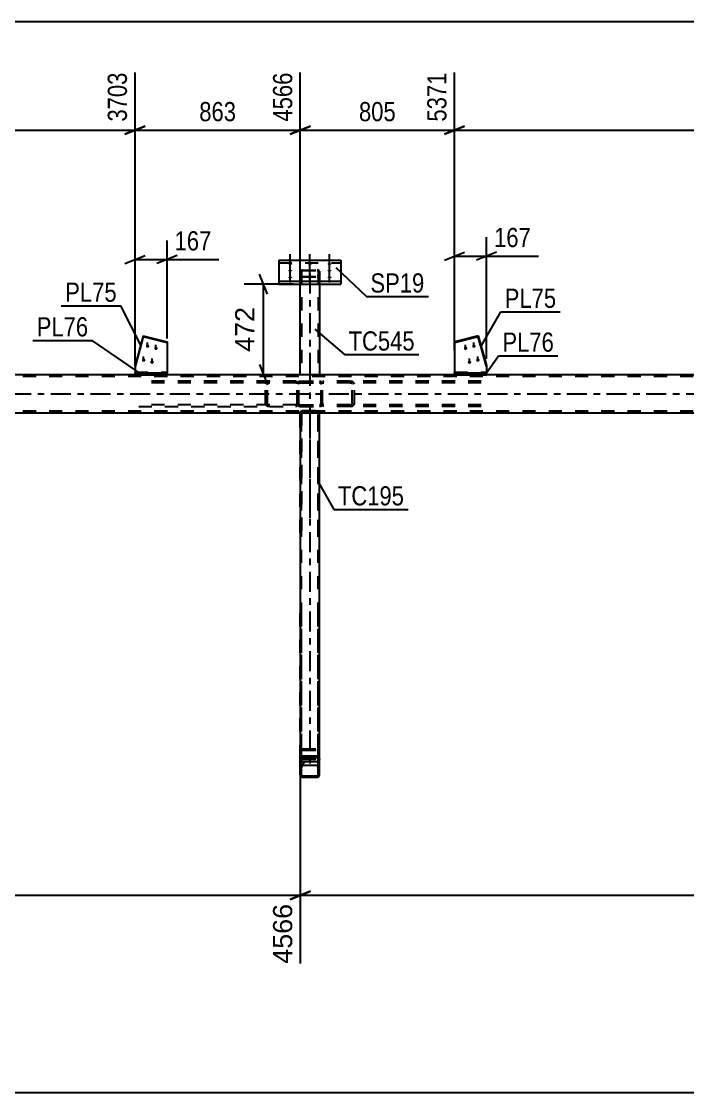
# Model space of a CAD drawing. Header units: millimetres. Extents: x -2250 to 594, y 0 to 1057.
# Drawn here: x -1087.1 to -987.8, y 749 to 908.8 of the extents above; entities that cross this region are included whole.
import ezdxf

# ---------------------------------------------------------------- set-up
doc = ezdxf.new("R2010")
doc.units = ezdxf.units.MM
doc.linetypes.add('DXK_LINE_DOT2', pattern=[3.9198, 1.9599, -1.9599])
doc.linetypes.add('DXK_LINE_DOT3', pattern=[5.9187, 2.979, -0.9799, 0.9799, -0.9799])
doc.styles.add('Arial', font='ARIAL.TTF', dxfattribs={"height": 0.2})
doc.styles.add('Arial Narrow', font='ARIALN.TTF', dxfattribs={"height": 0.2})

# ---------------------------------------------------------------- blocks, each defined once
blk = doc.blocks.new('Part-761553754-4409 - 4377')
at = {"color": 7, "linetype": 'DXK_LINE_DOT2'}
for p, q in [((-1045.57, 798.94), (-1045.57, 820.93)), ((-1045.4, 798.94), (-1045.4, 820.93)), ((-1042.88, 798.94), (-1042.88, 820.93)), ((-1042.71, 798.94), (-1042.71, 820.93)), ((-1045.36, 800.26), (-1045.47, 800.16)), ((-1045.23, 800.3), (-1045.36, 800.26)), ((-1045.23, 800.3), (-1043.06, 800.3)), ((-1042.92, 800.26), (-1043.06, 800.3)), ((-1042.81, 800.16), (-1042.92, 800.26)), ((-1045.54, 800.01), (-1045.57, 799.84)), ((-1042.71, 798.94), (-1045.57, 798.94)), ((-1045.47, 800.16), (-1045.54, 800.01)), ((-1045.4, 799.84), (-1045.39, 799.93)), ((-1045.39, 799.93), (-1045.35, 800)), ((-1045.35, 800), (-1045.29, 800.05)), ((-1045.29, 800.05), (-1045.23, 800.07)), ((-1045.23, 800.07), (-1043.06, 800.07)), ((-1043.06, 800.07), (-1042.99, 800.05)), ((-1042.99, 800.05), (-1042.93, 800)), ((-1042.93, 800), (-1042.9, 799.93)), ((-1042.9, 799.93), (-1042.88, 799.84)), ((-1042.74, 800.01), (-1042.81, 800.16)), ((-1042.71, 799.84), (-1042.74, 800.01))]:
    blk.add_line(p, q, dxfattribs=at)
blk = doc.blocks.new('Part-761553754-4466 - 4377')
at = {"color": 2, "linetype": 'Continuous'}
for p, q in [((-1068.97, 861.86), (-1070.21, 857.45)), ((-1068.97, 861.74), (-1070.21, 857.33)), ((-1068.97, 861.74), (-1068.97, 861.86)), ((-1068.97, 861.86), (-1065.44, 860.97)), ((-1065.44, 860.86), (-1068.97, 861.74)), ((-1065.44, 860.97), (-1065.44, 856.37)), ((-1070.21, 857.45), (-1070.21, 856.37))]:
    blk.add_line(p, q, dxfattribs=at)
at = {"color": 7, "linetype": 'DXK_LINE_DOT2'}
for p, q in [((-1070.21, 856.47), (-1065.44, 856.47)), ((-1070.21, 856.37), (-1070.21, 856.35)), ((-1070.21, 856.35), (-1070.21, 856.37)), ((-1070.21, 856.35), (-1065.44, 856.35)), ((-1065.44, 856.35), (-1065.44, 856.37)), ((-1065.44, 856.37), (-1065.44, 856.35))]:
    blk.add_line(p, q, dxfattribs=at)
blk = doc.blocks.new('Part-761553754-4497 - 4377')
at = {"linetype": 'Continuous'}
h = blk.add_hatch(dxfattribs=at)
h.set_pattern_fill('', scale=0.7, style=0, pattern_type=0)
h.set_pattern_definition([(45, (-1042.924, 796.109), (-1.5715, 1.5715), [])])
h.paths.add_polyline_path([(-1043.06, 796.08), (-1042.92, 796.11), (-1042.81, 796.18), (-1042.74, 796.29), (-1042.71, 796.43), (-1042.71, 796.65), (-1042.88, 796.65), (-1042.88, 796.43), (-1042.9, 796.36), (-1042.93, 796.3), (-1042.99, 796.27), (-1043.06, 796.25), (-1045.23, 796.25), (-1045.29, 796.27), (-1045.35, 796.3), (-1045.39, 796.36), (-1045.4, 796.43), (-1045.4, 796.65), (-1045.57, 796.65), (-1045.57, 796.43), (-1045.54, 796.29), (-1045.47, 796.18), (-1045.36, 796.11), (-1045.23, 796.08)])
at = {"color": 7, "linetype": 'DXK_LINE_DOT2'}
for p, q in [((-1045.54, 798.73), (-1045.57, 798.6)), ((-1045.47, 798.84), (-1045.54, 798.73)), ((-1045.36, 798.91), (-1045.47, 798.84)), ((-1045.4, 798.6), (-1045.39, 798.66)), ((-1045.39, 798.66), (-1045.35, 798.72)), ((-1045.23, 798.94), (-1045.36, 798.91)), ((-1045.35, 798.72), (-1045.29, 798.76)), ((-1045.29, 798.76), (-1045.23, 798.77)), ((-1045.23, 798.94), (-1043.06, 798.94)), ((-1045.23, 798.77), (-1043.06, 798.77)), ((-1042.92, 798.91), (-1043.06, 798.94)), ((-1043.06, 798.77), (-1042.99, 798.76)), ((-1042.99, 798.76), (-1042.93, 798.72)), ((-1042.93, 798.72), (-1042.9, 798.66)), ((-1042.81, 798.84), (-1042.92, 798.91)), ((-1042.9, 798.66), (-1042.88, 798.6)), ((-1042.74, 798.73), (-1042.81, 798.84)), ((-1042.71, 798.6), (-1042.74, 798.73)), ((-1045.57, 796.65), (-1045.57, 798.6)), ((-1045.4, 796.65), (-1045.4, 798.6)), ((-1042.88, 796.65), (-1042.88, 798.6)), ((-1042.71, 796.65), (-1042.71, 798.6))]:
    blk.add_line(p, q, dxfattribs=at)
at = {"color": 2, "linetype": 'Continuous'}
for p, q in [((-1045.57, 796.43), (-1045.57, 796.65)), ((-1045.57, 796.65), (-1045.4, 796.65)), ((-1045.57, 796.43), (-1045.54, 796.29)), ((-1045.4, 796.43), (-1045.4, 796.65)), ((-1045.39, 796.36), (-1045.4, 796.43)), ((-1045.35, 796.3), (-1045.39, 796.36)), ((-1045.36, 796.11), (-1045.23, 796.08)), ((-1045.29, 796.27), (-1045.35, 796.3)), ((-1045.23, 796.25), (-1045.29, 796.27)), ((-1045.23, 796.25), (-1043.06, 796.25)), ((-1045.23, 796.08), (-1043.06, 796.08)), ((-1042.99, 796.27), (-1043.06, 796.25)), ((-1043.06, 796.08), (-1042.92, 796.11)), ((-1042.93, 796.3), (-1042.99, 796.27)), ((-1042.9, 796.36), (-1042.93, 796.3)), ((-1042.88, 796.43), (-1042.9, 796.36)), ((-1042.88, 796.43), (-1042.88, 796.65)), ((-1042.88, 796.65), (-1042.71, 796.65)), ((-1042.74, 796.29), (-1042.71, 796.43)), ((-1042.71, 796.43), (-1042.71, 796.65))]:
    blk.add_line(p, q, dxfattribs=at)
for centre, start, end in [((-1045.23, 796.43), 202.5, 247.5), ((-1043.06, 796.43), 292.5, 337.5)]:
    blk.add_arc(centre, 0.343, start, end, dxfattribs=at)
blk = doc.blocks.new('Bolt-761553754-4518 - 4377')
at = {"linetype": 'Continuous'}
for points in [[(-1047.07, 872.49), (-1047.13, 872.49), (-1047.2, 872.5), (-1047.25, 872.51), (-1047.3, 872.53), (-1047.34, 872.54), (-1047.37, 872.56), (-1047.38, 872.59), (-1047.38, 872.61), (-1047.37, 872.63), (-1047.34, 872.65), (-1047.3, 872.67), (-1047.25, 872.68), (-1047.2, 872.7), (-1047.13, 872.7), (-1047.07, 872.71), (-1047, 872.7), (-1046.94, 872.7), (-1046.88, 872.68), (-1046.84, 872.67), (-1046.8, 872.65), (-1046.77, 872.63), (-1046.76, 872.61), (-1046.76, 872.59), (-1046.77, 872.56), (-1046.8, 872.54), (-1046.84, 872.53), (-1046.88, 872.51), (-1046.94, 872.5), (-1047, 872.49)], [(-1044.14, 872.49), (-1044.21, 872.49), (-1044.27, 872.5), (-1044.33, 872.51), (-1044.37, 872.53), (-1044.41, 872.54), (-1044.44, 872.56), (-1044.45, 872.59), (-1044.45, 872.61), (-1044.44, 872.63), (-1044.41, 872.65), (-1044.37, 872.67), (-1044.33, 872.68), (-1044.27, 872.7), (-1044.21, 872.7), (-1044.14, 872.71), (-1044.08, 872.7), (-1044.01, 872.7), (-1043.96, 872.68), (-1043.91, 872.67), (-1043.87, 872.65), (-1043.84, 872.63), (-1043.83, 872.61), (-1043.83, 872.59), (-1043.84, 872.56), (-1043.87, 872.54), (-1043.91, 872.53), (-1043.96, 872.51), (-1044.01, 872.5), (-1044.08, 872.49)], [(-1041.21, 872.49), (-1041.28, 872.49), (-1041.34, 872.5), (-1041.4, 872.51), (-1041.45, 872.53), (-1041.48, 872.54), (-1041.51, 872.56), (-1041.52, 872.59), (-1041.52, 872.61), (-1041.51, 872.63), (-1041.48, 872.65), (-1041.45, 872.67), (-1041.4, 872.68), (-1041.34, 872.7), (-1041.28, 872.7), (-1041.21, 872.71), (-1041.15, 872.7), (-1041.08, 872.7), (-1041.03, 872.68), (-1040.98, 872.67), (-1040.94, 872.65), (-1040.91, 872.63), (-1040.9, 872.61), (-1040.9, 872.59), (-1040.91, 872.56), (-1040.94, 872.54), (-1040.98, 872.53), (-1041.03, 872.51), (-1041.08, 872.5), (-1041.15, 872.49)], [(-1047.07, 871.49), (-1047.13, 871.49), (-1047.2, 871.5), (-1047.25, 871.51), (-1047.3, 871.52), (-1047.34, 871.54), (-1047.37, 871.56), (-1047.38, 871.59), (-1047.38, 871.61), (-1047.37, 871.63), (-1047.34, 871.65), (-1047.3, 871.67), (-1047.25, 871.68), (-1047.2, 871.69), (-1047.13, 871.7), (-1047.07, 871.7), (-1047, 871.7), (-1046.94, 871.69), (-1046.88, 871.68), (-1046.84, 871.67), (-1046.8, 871.65), (-1046.77, 871.63), (-1046.76, 871.61), (-1046.76, 871.59), (-1046.77, 871.56), (-1046.8, 871.54), (-1046.84, 871.52), (-1046.88, 871.51), (-1046.94, 871.5), (-1047, 871.49)], [(-1047.07, 870.49), (-1047.13, 870.49), (-1047.2, 870.5), (-1047.25, 870.51), (-1047.3, 870.52), (-1047.34, 870.54), (-1047.37, 870.56), (-1047.38, 870.58), (-1047.38, 870.61), (-1047.37, 870.63), (-1047.34, 870.65), (-1047.3, 870.67), (-1047.25, 870.68), (-1047.2, 870.69), (-1047.13, 870.7), (-1047.07, 870.7), (-1047, 870.7), (-1046.94, 870.69), (-1046.88, 870.68), (-1046.84, 870.67), (-1046.8, 870.65), (-1046.77, 870.63), (-1046.76, 870.61), (-1046.76, 870.58), (-1046.77, 870.56), (-1046.8, 870.54), (-1046.84, 870.52), (-1046.88, 870.51), (-1046.94, 870.5), (-1047, 870.49)], [(-1044.14, 870.49), (-1044.21, 870.49), (-1044.27, 870.5), (-1044.33, 870.51), (-1044.37, 870.52), (-1044.41, 870.54), (-1044.44, 870.56), (-1044.45, 870.58), (-1044.45, 870.61), (-1044.44, 870.63), (-1044.41, 870.65), (-1044.37, 870.67), (-1044.33, 870.68), (-1044.27, 870.69), (-1044.21, 870.7), (-1044.14, 870.7), (-1044.08, 870.7), (-1044.01, 870.69), (-1043.96, 870.68), (-1043.91, 870.67), (-1043.87, 870.65), (-1043.84, 870.63), (-1043.83, 870.61), (-1043.83, 870.58), (-1043.84, 870.56), (-1043.87, 870.54), (-1043.91, 870.52), (-1043.96, 870.51), (-1044.01, 870.5), (-1044.08, 870.49)], [(-1041.21, 871.49), (-1041.28, 871.49), (-1041.34, 871.5), (-1041.4, 871.51), (-1041.45, 871.52), (-1041.48, 871.54), (-1041.51, 871.56), (-1041.52, 871.59), (-1041.52, 871.61), (-1041.51, 871.63), (-1041.48, 871.65), (-1041.45, 871.67), (-1041.4, 871.68), (-1041.34, 871.69), (-1041.28, 871.7), (-1041.21, 871.7), (-1041.15, 871.7), (-1041.08, 871.69), (-1041.03, 871.68), (-1040.98, 871.67), (-1040.94, 871.65), (-1040.91, 871.63), (-1040.9, 871.61), (-1040.9, 871.59), (-1040.91, 871.56), (-1040.94, 871.54), (-1040.98, 871.52), (-1041.03, 871.51), (-1041.08, 871.5), (-1041.15, 871.49)], [(-1041.21, 870.49), (-1041.28, 870.49), (-1041.34, 870.5), (-1041.4, 870.51), (-1041.45, 870.52), (-1041.48, 870.54), (-1041.51, 870.56), (-1041.52, 870.58), (-1041.52, 870.61), (-1041.51, 870.63), (-1041.48, 870.65), (-1041.45, 870.67), (-1041.4, 870.68), (-1041.34, 870.69), (-1041.28, 870.7), (-1041.21, 870.7), (-1041.15, 870.7), (-1041.08, 870.69), (-1041.03, 870.68), (-1040.98, 870.67), (-1040.94, 870.65), (-1040.91, 870.63), (-1040.9, 870.61), (-1040.9, 870.58), (-1040.91, 870.56), (-1040.94, 870.54), (-1040.98, 870.52), (-1041.03, 870.51), (-1041.08, 870.5), (-1041.15, 870.49)]]:
    blk.add_hatch(color=1, dxfattribs=at).paths.add_polyline_path(points)
at = {"color": 1, "linetype": 'Continuous'}
for p, q in [((-1047.07, 871.82), (-1047.07, 874.05)), ((-1044.14, 871.82), (-1044.14, 874.05)), ((-1041.21, 871.82), (-1041.21, 874.05)), ((-1047.07, 870.82), (-1047.07, 873.05)), ((-1041.21, 870.82), (-1041.21, 873.05)), ((-1047.07, 869.82), (-1047.07, 872.04)), ((-1044.14, 869.82), (-1044.14, 872.04)), ((-1041.21, 869.82), (-1041.21, 872.04))]:
    blk.add_line(p, q, dxfattribs=at)
blk = doc.blocks.new('Bolt-761553754-4519 - 4377')
at = {"linetype": 'Continuous'}
for points in [[(-1068.33, 860.57), (-1068.28, 860.57), (-1068.22, 860.55), (-1068.18, 860.53), (-1068.14, 860.49), (-1068.11, 860.45), (-1068.08, 860.41), (-1068.07, 860.36), (-1068.07, 860.31), (-1068.08, 860.26), (-1068.11, 860.21), (-1068.14, 860.17), (-1068.18, 860.14), (-1068.22, 860.11), (-1068.28, 860.09), (-1068.33, 860.09), (-1068.38, 860.09), (-1068.43, 860.11), (-1068.48, 860.14), (-1068.52, 860.17), (-1068.55, 860.21), (-1068.57, 860.26), (-1068.58, 860.31), (-1068.58, 860.36), (-1068.57, 860.41), (-1068.55, 860.45), (-1068.52, 860.49), (-1068.48, 860.53), (-1068.43, 860.55), (-1068.38, 860.57)], [(-1067.09, 860.26), (-1067.03, 860.26), (-1066.98, 860.24), (-1066.94, 860.22), (-1066.9, 860.18), (-1066.86, 860.14), (-1066.84, 860.1), (-1066.83, 860.05), (-1066.83, 860), (-1066.84, 859.95), (-1066.86, 859.9), (-1066.9, 859.86), (-1066.94, 859.83), (-1066.98, 859.8), (-1067.03, 859.78), (-1067.09, 859.78), (-1067.14, 859.78), (-1067.19, 859.8), (-1067.24, 859.83), (-1067.28, 859.86), (-1067.31, 859.9), (-1067.33, 859.95), (-1067.34, 860), (-1067.34, 860.05), (-1067.33, 860.1), (-1067.31, 860.14), (-1067.28, 860.18), (-1067.24, 860.22), (-1067.19, 860.24), (-1067.14, 860.26)], [(-1068.92, 858.5), (-1068.86, 858.49), (-1068.81, 858.48), (-1068.77, 858.45), (-1068.73, 858.42), (-1068.69, 858.38), (-1068.67, 858.33), (-1068.66, 858.28), (-1068.66, 858.23), (-1068.67, 858.18), (-1068.69, 858.13), (-1068.73, 858.09), (-1068.77, 858.06), (-1068.81, 858.03), (-1068.86, 858.02), (-1068.92, 858.01), (-1068.97, 858.02), (-1069.02, 858.03), (-1069.07, 858.06), (-1069.11, 858.09), (-1069.14, 858.13), (-1069.16, 858.18), (-1069.17, 858.23), (-1069.17, 858.28), (-1069.16, 858.33), (-1069.14, 858.38), (-1069.11, 858.42), (-1069.07, 858.45), (-1069.02, 858.48), (-1068.97, 858.49)], [(-1067.67, 858.19), (-1067.62, 858.18), (-1067.57, 858.17), (-1067.52, 858.14), (-1067.48, 858.11), (-1067.45, 858.07), (-1067.43, 858.02), (-1067.42, 857.97), (-1067.42, 857.92), (-1067.43, 857.87), (-1067.45, 857.82), (-1067.48, 857.78), (-1067.52, 857.75), (-1067.57, 857.72), (-1067.62, 857.71), (-1067.67, 857.7), (-1067.73, 857.71), (-1067.78, 857.72), (-1067.83, 857.75), (-1067.86, 857.78), (-1067.9, 857.82), (-1067.92, 857.87), (-1067.93, 857.92), (-1067.93, 857.97), (-1067.92, 858.02), (-1067.9, 858.07), (-1067.86, 858.11), (-1067.83, 858.14), (-1067.78, 858.17), (-1067.73, 858.18)]]:
    blk.add_hatch(color=1, dxfattribs=at).paths.add_polyline_path(points)
at = {"color": 1, "linetype": 'Continuous'}
for p, q in [((-1068.33, 860.14), (-1068.33, 860.87)), ((-1067.09, 859.83), (-1067.09, 860.56)), ((-1068.92, 858.06), (-1068.92, 858.79)), ((-1067.67, 857.75), (-1067.67, 858.48))]:
    blk.add_line(p, q, dxfattribs=at)
blk = doc.blocks.new('Bolt-761553754-4523 - 4377')
at = {"linetype": 'Continuous'}
for points in [[(-1020.93, 860.26), (-1020.87, 860.26), (-1020.82, 860.24), (-1020.78, 860.22), (-1020.74, 860.18), (-1020.71, 860.14), (-1020.68, 860.1), (-1020.67, 860.05), (-1020.67, 860), (-1020.68, 859.95), (-1020.71, 859.9), (-1020.74, 859.86), (-1020.78, 859.83), (-1020.82, 859.8), (-1020.87, 859.78), (-1020.93, 859.78), (-1020.98, 859.78), (-1021.03, 859.8), (-1021.08, 859.83), (-1021.12, 859.86), (-1021.15, 859.9), (-1021.17, 859.95), (-1021.18, 860), (-1021.18, 860.05), (-1021.17, 860.1), (-1021.15, 860.14), (-1021.12, 860.18), (-1021.08, 860.22), (-1021.03, 860.24), (-1020.98, 860.26)], [(-1019.69, 860.57), (-1019.63, 860.57), (-1019.58, 860.55), (-1019.53, 860.53), (-1019.49, 860.49), (-1019.46, 860.45), (-1019.44, 860.41), (-1019.43, 860.36), (-1019.43, 860.31), (-1019.44, 860.26), (-1019.46, 860.21), (-1019.49, 860.17), (-1019.53, 860.14), (-1019.58, 860.11), (-1019.63, 860.1), (-1019.69, 860.09), (-1019.74, 860.1), (-1019.79, 860.11), (-1019.84, 860.14), (-1019.88, 860.17), (-1019.91, 860.21), (-1019.93, 860.26), (-1019.94, 860.31), (-1019.94, 860.36), (-1019.93, 860.41), (-1019.91, 860.45), (-1019.88, 860.49), (-1019.84, 860.53), (-1019.79, 860.55), (-1019.74, 860.57)], [(-1020.34, 858.19), (-1020.29, 858.18), (-1020.24, 858.17), (-1020.19, 858.14), (-1020.15, 858.11), (-1020.12, 858.07), (-1020.1, 858.02), (-1020.08, 857.97), (-1020.08, 857.92), (-1020.1, 857.87), (-1020.12, 857.82), (-1020.15, 857.78), (-1020.19, 857.75), (-1020.24, 857.72), (-1020.29, 857.71), (-1020.34, 857.7), (-1020.39, 857.71), (-1020.45, 857.72), (-1020.49, 857.75), (-1020.53, 857.78), (-1020.56, 857.82), (-1020.59, 857.87), (-1020.6, 857.92), (-1020.6, 857.97), (-1020.59, 858.02), (-1020.56, 858.07), (-1020.53, 858.11), (-1020.49, 858.14), (-1020.45, 858.17), (-1020.39, 858.18)], [(-1019.1, 858.5), (-1019.04, 858.49), (-1018.99, 858.48), (-1018.95, 858.45), (-1018.91, 858.42), (-1018.88, 858.38), (-1018.85, 858.33), (-1018.84, 858.28), (-1018.84, 858.23), (-1018.85, 858.18), (-1018.88, 858.14), (-1018.91, 858.09), (-1018.95, 858.06), (-1018.99, 858.04), (-1019.04, 858.02), (-1019.1, 858.01), (-1019.15, 858.02), (-1019.2, 858.04), (-1019.25, 858.06), (-1019.29, 858.09), (-1019.32, 858.14), (-1019.34, 858.18), (-1019.35, 858.23), (-1019.35, 858.28), (-1019.34, 858.33), (-1019.32, 858.38), (-1019.29, 858.42), (-1019.25, 858.45), (-1019.2, 858.48), (-1019.15, 858.49)]]:
    blk.add_hatch(color=1, dxfattribs=at).paths.add_polyline_path(points)
at = {"color": 1, "linetype": 'Continuous'}
for p, q in [((-1020.93, 859.83), (-1020.93, 860.56)), ((-1019.69, 860.14), (-1019.69, 860.87)), ((-1020.34, 857.75), (-1020.34, 858.48)), ((-1019.1, 858.06), (-1019.1, 858.79))]:
    blk.add_line(p, q, dxfattribs=at)
blk = doc.blocks.new('Part-761553754-4556 - 4377')
at = {"color": 2, "linetype": 'Continuous'}
for p, q in [((-1048.78, 873.18), (-1039.5, 873.18)), ((-1048.78, 873.18), (-1048.78, 869.58)), ((-1039.5, 873.18), (-1039.5, 869.58)), ((-1048.78, 870.01), (-1039.5, 870.01)), ((-1048.78, 869.58), (-1039.5, 869.58))]:
    blk.add_line(p, q, dxfattribs=at)
at = {"color": 7, "linetype": 'DXK_LINE_DOT2'}
blk.add_line((-1048.78, 872.75), (-1039.5, 872.75), dxfattribs=at)
blk = doc.blocks.new('Part-761553754-4561 - 4377')
at = {"color": 7, "linetype": 'DXK_LINE_DOT2'}
for p, q in [((-1045.54, 871.58), (-1045.57, 871.54)), ((-1045.57, 871.54), (-1045.57, 869.58)), ((-1045.57, 870.8), (-1045.54, 870.75)), ((-1045.47, 871.62), (-1045.54, 871.58)), ((-1045.54, 870.75), (-1045.47, 870.71)), ((-1045.36, 871.65), (-1045.47, 871.62)), ((-1045.47, 870.71), (-1045.36, 870.69)), ((-1045.4, 871.54), (-1045.39, 871.56)), ((-1045.4, 871.54), (-1045.4, 856.08)), ((-1045.39, 870.77), (-1045.4, 870.8)), ((-1045.39, 871.56), (-1045.35, 871.58)), ((-1045.35, 870.75), (-1045.39, 870.77)), ((-1045.23, 871.66), (-1045.36, 871.65)), ((-1045.36, 870.69), (-1045.23, 870.68)), ((-1045.35, 871.58), (-1045.29, 871.59)), ((-1045.29, 870.74), (-1045.35, 870.75)), ((-1045.29, 871.59), (-1045.23, 871.6)), ((-1045.23, 870.74), (-1045.29, 870.74)), ((-1045.23, 871.66), (-1043.06, 871.66)), ((-1045.23, 871.6), (-1043.06, 871.6)), ((-1045.23, 870.74), (-1043.06, 870.74)), ((-1045.23, 870.68), (-1043.06, 870.68)), ((-1042.92, 871.65), (-1043.06, 871.66)), ((-1043.06, 871.6), (-1042.99, 871.59)), ((-1042.99, 870.74), (-1043.06, 870.74)), ((-1043.06, 870.68), (-1042.92, 870.69)), ((-1042.99, 871.59), (-1042.93, 871.58)), ((-1042.93, 870.75), (-1042.99, 870.74)), ((-1042.93, 871.58), (-1042.9, 871.56)), ((-1042.9, 870.77), (-1042.93, 870.75)), ((-1042.81, 871.62), (-1042.92, 871.65)), ((-1042.92, 870.69), (-1042.81, 870.71)), ((-1042.9, 871.56), (-1042.88, 871.54)), ((-1042.88, 870.8), (-1042.9, 870.77)), ((-1042.88, 871.54), (-1042.88, 856.08)), ((-1042.74, 871.58), (-1042.81, 871.62)), ((-1042.81, 870.71), (-1042.74, 870.75)), ((-1042.71, 871.54), (-1042.74, 871.58)), ((-1042.74, 870.75), (-1042.71, 870.8)), ((-1042.71, 871.54), (-1042.71, 869.58)), ((-1042.9, 856.08), (-1042.88, 856.08))]:
    blk.add_line(p, q, dxfattribs=at)
at = {"color": 7, "linetype": 'DXK_LINE_DOT3'}
blk.add_line((-1044.14, 871.17), (-1044.14, 856.08), dxfattribs=at)
at = {"color": 2, "linetype": 'Continuous'}
for p, q in [((-1045.57, 856.08), (-1045.57, 869.58)), ((-1042.71, 869.58), (-1042.71, 856.08)), ((-1042.74, 856.08), (-1045.57, 856.08)), ((-1042.71, 856.08), (-1042.74, 856.08))]:
    blk.add_line(p, q, dxfattribs=at)
blk = doc.blocks.new('Part-761553754-4577 - 4377')
at = {"color": 2, "linetype": 'Continuous'}
for p, q in [((-1022.58, 856.08), (-1022.58, 856.37)), ((-1022.58, 856.37), (-1017.8, 856.37)), ((-1017.8, 856.08), (-1017.8, 856.37)), ((-1022.58, 856.08), (-1017.8, 856.08))]:
    blk.add_line(p, q, dxfattribs=at)
blk = doc.blocks.new('Part-761553754-4585 - 4377')
at = {"color": 2, "linetype": 'Continuous'}
for p, q in [((-1019.05, 861.86), (-1022.58, 860.97)), ((-1019.05, 861.74), (-1022.58, 860.86)), ((-1022.58, 860.97), (-1022.58, 856.37)), ((-1019.05, 861.74), (-1019.05, 861.86)), ((-1019.05, 861.86), (-1017.8, 857.45)), ((-1017.8, 857.33), (-1019.05, 861.74)), ((-1017.8, 857.45), (-1017.8, 856.37))]:
    blk.add_line(p, q, dxfattribs=at)
at = {"color": 7, "linetype": 'DXK_LINE_DOT2'}
for p, q in [((-1022.58, 856.47), (-1017.8, 856.47)), ((-1022.58, 856.37), (-1022.58, 856.35)), ((-1022.58, 856.35), (-1022.58, 856.37)), ((-1022.58, 856.35), (-1017.8, 856.35)), ((-1017.8, 856.35), (-1017.8, 856.37)), ((-1017.8, 856.37), (-1017.8, 856.35))]:
    blk.add_line(p, q, dxfattribs=at)
blk = doc.blocks.new('Part-761553754-4589 - 4377')
at = {"color": 7, "linetype": 'DXK_LINE_DOT3'}
blk.add_line((-1044.14, 857.41), (-1044.14, 833.83), dxfattribs=at)
at = {"color": 7, "linetype": 'DXK_LINE_DOT2'}
for p, q in [((-1045.57, 850.47), (-1045.55, 850.54)), ((-1045.57, 832.49), (-1045.57, 850.47)), ((-1042.71, 850.37), (-1045.57, 850.37)), ((-1045.55, 850.54), (-1045.54, 850.55)), ((-1045.54, 850.55), (-1045.47, 850.64)), ((-1045.47, 850.64), (-1045.36, 850.7)), ((-1045.39, 850.51), (-1045.4, 850.47)), ((-1045.4, 850.47), (-1045.4, 832.49)), ((-1045.35, 850.54), (-1045.39, 850.51)), ((-1045.36, 850.7), (-1045.23, 850.72)), ((-1045.29, 850.57), (-1045.35, 850.54)), ((-1045.23, 850.58), (-1045.29, 850.57)), ((-1045.23, 850.72), (-1043.06, 850.72)), ((-1043.06, 850.58), (-1045.23, 850.58)), ((-1043.06, 850.72), (-1042.92, 850.7)), ((-1042.99, 850.57), (-1043.06, 850.58)), ((-1042.93, 850.54), (-1042.99, 850.57)), ((-1042.9, 850.51), (-1042.93, 850.54)), ((-1042.81, 850.64), (-1042.92, 850.7)), ((-1042.88, 850.47), (-1042.9, 850.51)), ((-1042.88, 832.49), (-1042.88, 850.47)), ((-1042.74, 850.55), (-1042.81, 850.64)), ((-1042.74, 850.55), (-1042.74, 850.54)), ((-1042.74, 850.54), (-1042.71, 850.47)), ((-1042.71, 832.49), (-1042.71, 850.47))]:
    blk.add_line(p, q, dxfattribs=at)
blk = doc.blocks.new('Part-761553754-4590 - 4377')
at = {"linetype": 'Continuous'}
h = blk.add_hatch(dxfattribs=at)
h.set_pattern_fill('', scale=0.7, style=0, pattern_type=0)
h.set_pattern_definition([(45, (-1042.7123, 798.8935), (-1.5715, 1.5715), [])])
h.paths.add_polyline_path([(-1042.71, 798.41), (-1042.71, 798.89), (-1042.74, 799.03), (-1042.81, 799.15), (-1042.92, 799.23), (-1043.06, 799.26), (-1045.23, 799.26), (-1045.36, 799.23), (-1045.47, 799.15), (-1045.54, 799.03), (-1045.57, 798.89), (-1045.57, 798.41), (-1045.4, 798.41), (-1045.4, 798.89), (-1045.38, 798.96), (-1045.35, 799.02), (-1045.29, 799.06), (-1045.23, 799.07), (-1043.06, 799.07), (-1042.99, 799.06), (-1042.93, 799.02), (-1042.9, 798.96), (-1042.88, 798.89), (-1042.88, 798.41)])
at = {"color": 2, "linetype": 'Continuous'}
for p, q in [((-1045.54, 799.03), (-1045.57, 798.89)), ((-1045.57, 798.89), (-1045.57, 798.41)), ((-1045.4, 798.89), (-1045.38, 798.96)), ((-1045.38, 798.9), (-1045.4, 798.84)), ((-1045.4, 798.41), (-1045.4, 798.89)), ((-1045.38, 798.96), (-1045.35, 799.02)), ((-1045.35, 798.96), (-1045.38, 798.9)), ((-1045.23, 799.26), (-1045.36, 799.23)), ((-1045.35, 799.02), (-1045.29, 799.06)), ((-1045.29, 798.99), (-1045.35, 798.96)), ((-1045.29, 799.06), (-1045.23, 799.07)), ((-1045.23, 799), (-1045.29, 798.99)), ((-1045.23, 799.26), (-1043.06, 799.26)), ((-1045.23, 799.07), (-1043.06, 799.07)), ((-1045.23, 799), (-1043.06, 799)), ((-1042.92, 799.23), (-1043.06, 799.26)), ((-1043.06, 799.07), (-1042.99, 799.06)), ((-1042.99, 798.99), (-1043.06, 799)), ((-1042.99, 799.06), (-1042.93, 799.02)), ((-1042.93, 798.96), (-1042.99, 798.99)), ((-1042.93, 799.02), (-1042.9, 798.96)), ((-1042.9, 798.9), (-1042.93, 798.96)), ((-1042.9, 798.96), (-1042.88, 798.89)), ((-1042.88, 798.84), (-1042.9, 798.9)), ((-1042.88, 798.41), (-1042.88, 798.89)), ((-1042.71, 798.89), (-1042.74, 799.03)), ((-1042.71, 798.41), (-1042.71, 798.89)), ((-1045.57, 798.41), (-1045.4, 798.41)), ((-1042.88, 798.41), (-1042.71, 798.41))]:
    blk.add_line(p, q, dxfattribs=at)
at = {"color": 7, "linetype": 'DXK_LINE_DOT2'}
for p, q in [((-1045.57, 798.84), (-1045.54, 798.97)), ((-1045.57, 798.41), (-1045.57, 798.89)), ((-1045.54, 798.97), (-1045.47, 799.07)), ((-1045.47, 799.07), (-1045.36, 799.14)), ((-1045.4, 798.41), (-1045.4, 798.89)), ((-1045.36, 799.14), (-1045.23, 799.17)), ((-1045.23, 799.17), (-1043.06, 799.17)), ((-1043.06, 799.17), (-1042.92, 799.14)), ((-1042.92, 799.14), (-1042.81, 799.07)), ((-1042.88, 798.41), (-1042.88, 798.89)), ((-1042.81, 799.07), (-1042.74, 798.97)), ((-1042.74, 798.97), (-1042.71, 798.84)), ((-1042.71, 798.41), (-1042.71, 798.89))]:
    blk.add_line(p, q, dxfattribs=at)
at = {"color": 2, "linetype": 'Continuous'}
for centre, start, end in [((-1045.21, 798.91), 114.1333, 159.07), ((-1043.07, 798.91), 20.93, 65.8667)]:
    blk.add_arc(centre, 0.353, start, end, dxfattribs=at)
blk = doc.blocks.new('Part-761553754-4608 - 4377')
at = {"color": 2, "linetype": 'Continuous'}
for p, q in [((-1070.21, 856.08), (-1136.03, 856.08)), ((-1045.57, 856.08), (-1065.44, 856.08)), ((-1022.58, 856.08), (-1042.71, 856.08)), ((-898.77, 856.08), (-1017.8, 856.08)), ((-1045.57, 850.37), (-1136.03, 850.37)), ((-874.14, 850.37), (-1042.71, 850.37))]:
    blk.add_line(p, q, dxfattribs=at)
at = {"color": 7, "linetype": 'DXK_LINE_DOT2'}
for p, q in [((-477.4, 855.8), (-1136.03, 855.8)), ((-1065.44, 856.08), (-1070.21, 856.08)), ((-1042.71, 856.08), (-1045.57, 856.08)), ((-1017.8, 856.08), (-1022.58, 856.08)), ((-477.4, 850.65), (-1136.03, 850.65)), ((-1042.71, 850.37), (-1045.57, 850.37))]:
    blk.add_line(p, q, dxfattribs=at)
at = {"color": 7, "linetype": 'DXK_LINE_DOT3'}
blk.add_line((-1136.03, 853.23), (-477.4, 853.23), dxfattribs=at)
blk = doc.blocks.new('Part-761553754-4614 - 4377')
at = {"linetype": 'Continuous'}
h = blk.add_hatch(dxfattribs=at)
h.set_pattern_fill('', scale=0.7, style=0, pattern_type=0)
h.set_pattern_definition([(45, (-1042.7124, 797.353), (-1.5715, 1.5715), [])])
h.paths.add_polyline_path([(-1042.71, 796.65), (-1042.71, 797.35), (-1042.74, 797.76), (-1042.81, 798.1), (-1042.92, 798.33), (-1043.06, 798.41), (-1045.23, 798.41), (-1045.36, 798.33), (-1045.47, 798.1), (-1045.54, 797.76), (-1045.57, 797.35), (-1045.57, 796.65), (-1045.4, 796.65), (-1045.4, 797.35), (-1045.39, 797.55), (-1045.35, 797.73), (-1045.29, 797.84), (-1045.23, 797.88), (-1043.06, 797.88), (-1042.99, 797.84), (-1042.93, 797.73), (-1042.9, 797.55), (-1042.88, 797.35), (-1042.88, 796.65)])
at = {"color": 2, "linetype": 'Continuous'}
for p, q in [((-1043.06, 850.37), (-1045.57, 850.37)), ((-1045.57, 850.37), (-1045.57, 798.89)), ((-1042.71, 850.37), (-1043.06, 850.37)), ((-1042.71, 798.89), (-1042.71, 850.37)), ((-1045.57, 797.35), (-1045.57, 798.41)), ((-1045.54, 797.76), (-1045.57, 797.35)), ((-1045.57, 796.65), (-1045.57, 797.35)), ((-1045.4, 797.35), (-1045.39, 797.55)), ((-1045.4, 796.65), (-1045.4, 797.35)), ((-1045.23, 798.41), (-1045.36, 798.33)), ((-1045.29, 797.84), (-1045.23, 797.88)), ((-1045.23, 798.41), (-1043.06, 798.41)), ((-1045.23, 797.88), (-1043.06, 797.88)), ((-1042.92, 798.33), (-1043.06, 798.41)), ((-1043.06, 797.88), (-1042.99, 797.84)), ((-1042.9, 797.55), (-1042.88, 797.35)), ((-1042.88, 796.65), (-1042.88, 797.35)), ((-1042.71, 797.35), (-1042.74, 797.76)), ((-1042.71, 797.35), (-1042.71, 798.41)), ((-1042.71, 796.65), (-1042.71, 797.35)), ((-1045.57, 796.65), (-1045.4, 796.65)), ((-1042.88, 796.65), (-1042.71, 796.65))]:
    blk.add_line(p, q, dxfattribs=at)
at = {"color": 7, "linetype": 'DXK_LINE_DOT2'}
for p, q in [((-1045.4, 796.65), (-1045.4, 850.37)), ((-1042.9, 850.37), (-1042.99, 850.37)), ((-1042.88, 850.37), (-1042.9, 850.37)), ((-1042.88, 796.65), (-1042.88, 850.37)), ((-1045.57, 798.41), (-1045.57, 798.89)), ((-1045.57, 798.6), (-1045.54, 798.73)), ((-1045.54, 798.73), (-1045.47, 798.84)), ((-1045.47, 798.84), (-1045.36, 798.91)), ((-1045.39, 798.66), (-1045.4, 798.6)), ((-1045.35, 798.72), (-1045.39, 798.66)), ((-1045.36, 798.91), (-1045.23, 798.94)), ((-1045.29, 798.76), (-1045.35, 798.72)), ((-1045.23, 798.77), (-1045.29, 798.76)), ((-1045.23, 798.94), (-1043.06, 798.94)), ((-1045.23, 798.77), (-1043.06, 798.77)), ((-1043.06, 798.94), (-1042.92, 798.91)), ((-1042.99, 798.76), (-1043.06, 798.77)), ((-1042.93, 798.72), (-1042.99, 798.76)), ((-1042.9, 798.66), (-1042.93, 798.72)), ((-1042.92, 798.91), (-1042.81, 798.84)), ((-1042.88, 798.6), (-1042.9, 798.66)), ((-1042.81, 798.84), (-1042.74, 798.73)), ((-1042.74, 798.73), (-1042.71, 798.6)), ((-1042.71, 798.41), (-1042.71, 798.89)), ((-1045.57, 796.65), (-1045.57, 797.35)), ((-1042.71, 796.65), (-1042.71, 797.35))]:
    blk.add_line(p, q, dxfattribs=at)
at = {"color": 7, "linetype": 'DXK_LINE_DOT3'}
blk.add_line((-1044.14, 850.37), (-1044.14, 797.51), dxfattribs=at)
at = {"color": 2, "linetype": 'Continuous'}
for centre, radius, start, end in [((-1044.28, 797.66), 1.26, 148.2485, 175.6682), ((-1044.75, 797.51), 0.632, 148.2485, 175.6682), ((-1043.53, 797.51), 0.632, 4.3318, 31.7515), ((-1044, 797.66), 1.26, 4.3318, 31.7515)]:
    blk.add_arc(centre, radius, start, end, dxfattribs=at)
blk = doc.blocks.new('Part-761553754-4666 - 4377')
at = {"color": 7, "linetype": 'DXK_LINE_DOT2'}
for p, q in [((-1046.21, 855.11), (-1069.66, 855.11)), ((-1046.21, 854.88), (-1069.66, 854.88)), ((-1050.71, 854.83), (-1050.76, 854.65)), ((-1050.76, 851.8), (-1050.76, 854.65)), ((-1050.45, 854.65), (-1050.42, 854.74)), ((-1050.45, 851.8), (-1050.45, 854.65)), ((-1050.13, 855.11), (-1050.37, 855.08)), ((-1050.25, 854.87), (-1050.13, 854.88)), ((-1046.21, 855.11), (-1046.03, 855.09)), ((-1046.21, 854.88), (-1046.09, 854.87)), ((-1046.09, 854.87), (-1046.03, 854.83)), ((-1046.03, 851.37), (-1046.03, 855.09)), ((-1046.21, 851.57), (-1069.66, 851.57)), ((-1050.76, 851.8), (-1050.71, 851.62)), ((-1050.42, 851.71), (-1050.45, 851.8)), ((-1050.37, 851.38), (-1050.13, 851.34)), ((-1050.13, 851.57), (-1050.25, 851.59)), ((-1046.09, 851.59), (-1046.21, 851.57)), ((-1046.21, 851.34), (-1046.03, 851.37)), ((-1046.03, 851.62), (-1046.09, 851.59)), ((-1069.66, 851.34), (-1046.21, 851.34))]:
    blk.add_line(p, q, dxfattribs=at)
for centre, radius, start, end in [((-1050.23, 854.52), 0.573, 104.5547, 147.5896), ((-1050.18, 854.59), 0.286, 104.5547, 147.5896), ((-1050.23, 851.93), 0.573, 212.4104, 255.4453), ((-1050.18, 851.86), 0.286, 212.4104, 255.4453)]:
    blk.add_arc(centre, radius, start, end, dxfattribs=at)
blk = doc.blocks.new('Part-761553754-4667 - 4377')
at = {"color": 7, "linetype": 'DXK_LINE_DOT2'}
for p, q in [((-1042.07, 855.11), (-1042.25, 855.08)), ((-1042.25, 851.37), (-1042.25, 855.08)), ((-1042.25, 854.83), (-1042.19, 854.87)), ((-1042.19, 854.87), (-1042.07, 854.88)), ((-1018.58, 855.11), (-1042.07, 855.11)), ((-1018.58, 854.88), (-1042.07, 854.88)), ((-1037.9, 855.08), (-1038.14, 855.11)), ((-1038.14, 854.88), (-1038.02, 854.87)), ((-1037.85, 854.74), (-1037.83, 854.65)), ((-1037.83, 851.8), (-1037.83, 854.65)), ((-1037.51, 854.65), (-1037.56, 854.83)), ((-1037.51, 851.8), (-1037.51, 854.65)), ((-1042.19, 851.59), (-1042.25, 851.62)), ((-1042.07, 851.34), (-1042.25, 851.37)), ((-1042.07, 851.57), (-1042.19, 851.59)), ((-1018.58, 851.57), (-1042.07, 851.57)), ((-1038.02, 851.59), (-1038.14, 851.57)), ((-1038.14, 851.34), (-1037.9, 851.38)), ((-1037.83, 851.8), (-1037.85, 851.71)), ((-1037.56, 851.62), (-1037.51, 851.8)), ((-1018.58, 851.34), (-1042.07, 851.34))]:
    blk.add_line(p, q, dxfattribs=at)
for centre, radius, start, end in [((-1038.09, 854.59), 0.287, 32.4365, 75.4619), ((-1038.04, 854.52), 0.573, 32.4365, 75.4619), ((-1038.09, 851.86), 0.287, 284.5381, 327.5635), ((-1038.04, 851.93), 0.573, 284.5381, 327.5635)]:
    blk.add_arc(centre, radius, start, end, dxfattribs=at)
blk = doc.blocks.new('Part-761553754-4671 - 4377')
at = {"color": 7, "linetype": 'DXK_LINE_DOT2'}
for p, q in [((-1045.99, 854.83), (-1046.03, 854.65)), ((-1046.03, 851.8), (-1046.03, 854.65)), ((-1045.8, 854.65), (-1045.78, 854.74)), ((-1045.8, 851.8), (-1045.8, 854.65)), ((-1045.57, 855.11), (-1045.74, 855.08)), ((-1045.66, 854.87), (-1045.57, 854.88)), ((-1045.57, 855.11), (-1042.71, 855.11)), ((-1045.57, 854.88), (-1042.71, 854.88)), ((-1042.54, 855.08), (-1042.71, 855.11)), ((-1042.71, 854.88), (-1042.62, 854.87)), ((-1042.5, 854.74), (-1042.48, 854.65)), ((-1042.48, 851.8), (-1042.48, 854.65)), ((-1042.25, 854.65), (-1042.29, 854.83)), ((-1042.25, 851.8), (-1042.25, 854.65)), ((-1046.03, 851.8), (-1045.99, 851.62)), ((-1045.78, 851.71), (-1045.8, 851.8)), ((-1045.74, 851.38), (-1045.57, 851.34)), ((-1045.57, 851.57), (-1045.66, 851.59)), ((-1045.57, 851.57), (-1042.71, 851.57)), ((-1042.62, 851.59), (-1042.71, 851.57)), ((-1042.71, 851.34), (-1042.54, 851.38)), ((-1042.48, 851.8), (-1042.5, 851.71)), ((-1042.29, 851.62), (-1042.25, 851.8)), ((-1045.57, 851.34), (-1042.71, 851.34))]:
    blk.add_line(p, q, dxfattribs=at)
for centre, radius, start, end in [((-1045.57, 854.65), 0.457, 112.5, 157.5), ((-1045.57, 854.65), 0.229, 112.5, 157.5), ((-1042.71, 854.65), 0.229, 22.5, 67.5), ((-1042.71, 854.65), 0.457, 22.5, 67.5), ((-1045.57, 851.8), 0.457, 202.5, 247.5), ((-1045.57, 851.8), 0.229, 202.5, 247.5), ((-1042.71, 851.8), 0.229, 292.5, 337.5), ((-1042.71, 851.8), 0.457, 292.5, 337.5)]:
    blk.add_arc(centre, radius, start, end, dxfattribs=at)
blk = doc.blocks.new('Part-761553754-4729 - 4377')
at = {"color": 2, "linetype": 'Continuous'}
for p, q in [((-1070.21, 856.08), (-1070.21, 856.37)), ((-1070.21, 856.37), (-1065.44, 856.37)), ((-1065.44, 856.08), (-1065.44, 856.37)), ((-1070.21, 856.08), (-1065.44, 856.08))]:
    blk.add_line(p, q, dxfattribs=at)
blk = doc.blocks.new('StraightDimension-761553754-4997 - 4377')
at = {"color": 7, "linetype": 'Continuous'}
for p, q in [((-1022.58, 861.86), (-1022.58, 876.61)), ((-1017.8, 858.45), (-1017.8, 876.61)), ((-1024.08, 873.16), (-1021.08, 874.36)), ((-1022.58, 873.76), (-1017.8, 873.76)), ((-1016.3, 874.36), (-1019.3, 873.16))]:
    blk.add_line(p, q, dxfattribs=at)
at = {"color": 0}
blk.add_wipeout([(-1010.59, 874.51), (-1010.59, 878.71), (-1017.28, 878.71), (-1017.28, 874.51)], dxfattribs=at)
at = {"color": 7, "linetype": 'Continuous'}
blk.add_line((-1017.8, 873.76), (-1010.07, 873.76), dxfattribs=at)
blk.add_line((-1017.8, 873.76), (-1010.07, 873.76), dxfattribs=at)
at = {"color": 3, "style": 'Arial Narrow'}
blk.add_text('167', height=2.863, dxfattribs=at).set_placement((-1016.68, 875.11))
blk = doc.blocks.new('StraightDimension-761553754-5099 - 4377')
at = {"color": 7, "linetype": 'Continuous'}
for p, q in [((-1045.57, 865.02), (-1045.57, 901.14)), ((-1022.58, 859.67), (-1022.58, 901.14)), ((-1044.07, 893.13), (-1047.07, 891.93)), ((-1024.08, 891.93), (-1021.08, 893.13)), ((-1045.57, 892.53), (-1022.58, 892.53))]:
    blk.add_line(p, q, dxfattribs=at)
at = {"color": 0, "linetype": 'Continuous'}
blk.add_wipeout([(-1023.18, 901.74), (-1027.38, 901.74), (-1027.38, 893.23), (-1023.18, 893.23)], dxfattribs=at)
at = {"color": 0}
blk.add_wipeout([(-1030.73, 893.28), (-1030.73, 897.48), (-1037.42, 897.48), (-1037.42, 893.28)], dxfattribs=at)
at = {"color": 3, "linetype": 'Continuous', "style": 'Arial Narrow'}
blk.add_text('5371', height=2.863, rotation=90.0002, dxfattribs=at).set_placement((-1023.78, 893.83))
at = {"color": 3, "style": 'Arial Narrow'}
blk.add_text('805', height=2.863, dxfattribs=at).set_placement((-1036.82, 893.88))
blk = doc.blocks.new('StraightDimension-761553754-5109 - 4377')
at = {"color": 7, "linetype": 'Continuous'}
for p, q in [((-1022.58, 859.67), (-1022.58, 901.14)), ((-898.77, 857.08), (-898.77, 901.14)), ((-1021.08, 893.13), (-1024.08, 891.93)), ((-900.27, 891.93), (-897.27, 893.13)), ((-1022.58, 892.53), (-898.77, 892.53))]:
    blk.add_line(p, q, dxfattribs=at)
at = {"color": 0, "linetype": 'Continuous'}
blk.add_wipeout([(-899.37, 901.74), (-903.57, 901.74), (-903.57, 893.23), (-899.37, 893.23)], dxfattribs=at)
at = {"color": 0}
blk.add_wipeout([(-956.41, 893.28), (-956.41, 897.48), (-964.93, 897.48), (-964.93, 893.28)], dxfattribs=at)
at = {"color": 3, "linetype": 'Continuous', "style": 'Arial Narrow'}
blk.add_text('9704', height=2.863, rotation=90.0002, dxfattribs=at).set_placement((-899.97, 893.83))
at = {"color": 3, "style": 'Arial Narrow'}
blk.add_text('4333', height=2.863, dxfattribs=at).set_placement((-964.33, 893.88))
blk = doc.blocks.new('StraightDimension-761553754-4806 - 4377')
at = {"color": 7, "linetype": 'Continuous'}
for p, q in [((-1050.47, 868.08), (-1051.67, 871.08)), ((-1046.57, 869.58), (-1053.92, 869.58)), ((-1051.07, 856.08), (-1051.07, 869.58)), ((-1051.67, 857.58), (-1050.47, 854.58)), ((-1046.57, 856.08), (-1053.92, 856.08))]:
    blk.add_line(p, q, dxfattribs=at)
at = {"color": 0}
blk.add_wipeout([(-1051.82, 866.77), (-1056.02, 866.77), (-1056.02, 858.9), (-1051.82, 858.9)], dxfattribs=at)
at = {"color": 3, "style": 'Arial'}
blk.add_text('472', height=2.865, rotation=90.0002, dxfattribs=at).set_placement((-1052.42, 859.5))
blk = doc.blocks.new('StraightDimension-761553754-4870 - 4377')
at = {"color": 7, "linetype": 'Continuous'}
blk.add_line((-1144.55, 749.03), (-468.87, 749.03), dxfattribs=at)
blk = doc.blocks.new('StraightDimension-761553754-4905 - 4377')
at = {"color": 7, "linetype": 'Continuous'}
blk.add_line((-1143.84, 908.76), (-469.59, 908.76), dxfattribs=at)
blk = doc.blocks.new('StraightDimension-761553754-5002 - 4377')
at = {"color": 7, "linetype": 'Continuous'}
for p, q in [((-1070.21, 858.39), (-1070.21, 876.11)), ((-1065.44, 861.48), (-1065.44, 876.11)), ((-1071.71, 872.66), (-1068.71, 873.86)), ((-1063.94, 873.86), (-1066.94, 872.66)), ((-1070.21, 873.26), (-1065.44, 873.26))]:
    blk.add_line(p, q, dxfattribs=at)
at = {"color": 0}
blk.add_wipeout([(-1058.23, 874.01), (-1058.23, 878.21), (-1064.91, 878.21), (-1064.91, 874.01)], dxfattribs=at)
at = {"color": 7, "linetype": 'Continuous'}
blk.add_line((-1065.44, 873.26), (-1057.7, 873.26), dxfattribs=at)
blk.add_line((-1065.44, 873.26), (-1057.7, 873.26), dxfattribs=at)
at = {"color": 3, "style": 'Arial Narrow'}
blk.add_text('167', height=2.863, dxfattribs=at).set_placement((-1064.31, 874.61))
blk = doc.blocks.new('StraightDimension-761553754-5028 - 4377')
at = {"color": 7, "linetype": 'Continuous'}
for p, q in [((-1143.84, 849.37), (-1143.84, 774.93)), ((-1045.57, 849.37), (-1045.57, 768.26)), ((-1142.34, 779.05), (-1145.34, 777.85)), ((-1143.84, 778.45), (-1045.57, 778.45)), ((-1047.07, 777.85), (-1044.07, 779.05))]:
    blk.add_line(p, q, dxfattribs=at)
at = {"color": 0}
blk.add_wipeout([(-1089.66, 779.2), (-1089.66, 783.4), (-1099.75, 783.4), (-1099.75, 779.2)], dxfattribs=at)
at = {"color": 0, "linetype": 'Continuous'}
for points in [[(-1144.44, 777.75), (-1148.64, 777.75), (-1148.64, 774.33), (-1144.44, 774.33)], [(-1046.17, 777.75), (-1050.37, 777.75), (-1050.37, 767.66), (-1046.17, 767.66)]]:
    blk.add_wipeout(points, dxfattribs=at)
at = {"color": 3, "style": 'Arial'}
blk.add_text('4566', height=2.865, dxfattribs=at).set_placement((-1099.15, 779.8))
at = {"color": 3, "linetype": 'Continuous', "style": 'Arial'}
for s, height, p in [('0', 2.87, (-1145.04, 774.93)), ('4566', 2.865, (-1046.77, 768.26))]:
    blk.add_text(s, height=height, rotation=90.0002, dxfattribs=at).set_placement(p)
blk = doc.blocks.new('StraightDimension-761553754-5037 - 4377')
at = {"color": 7, "linetype": 'Continuous'}
for p, q in [((-1045.57, 849.37), (-1045.57, 768.26)), ((-1044.07, 779.05), (-1047.07, 777.85)), ((-1045.57, 778.45), (-874.14, 778.45))]:
    blk.add_line(p, q, dxfattribs=at)
blk = doc.blocks.new('StraightDimension-761553754-5083 - 4377')
at = {"color": 7, "linetype": 'Continuous'}
for p, q in [((-1070.21, 857.41), (-1070.21, 901.14)), ((-1143.84, 857.08), (-1143.84, 895.66)), ((-1142.34, 893.13), (-1145.34, 891.93)), ((-1071.71, 891.93), (-1068.71, 893.13)), ((-1143.84, 892.53), (-1070.21, 892.53))]:
    blk.add_line(p, q, dxfattribs=at)
at = {"color": 0, "linetype": 'Continuous'}
for points in [[(-1070.81, 901.74), (-1075.01, 901.74), (-1075.01, 893.23), (-1070.81, 893.23)], [(-1144.44, 896.26), (-1148.64, 896.26), (-1148.64, 893.23), (-1144.44, 893.23)]]:
    blk.add_wipeout(points, dxfattribs=at)
at = {"color": 0}
blk.add_wipeout([(-1102.77, 893.28), (-1102.77, 897.48), (-1111.28, 897.48), (-1111.28, 893.28)], dxfattribs=at)
at = {"color": 3, "linetype": 'Continuous', "style": 'Arial Narrow'}
for s, height, p in [('3703', 2.863, (-1071.41, 893.83)), ('0', 2.86, (-1145.04, 893.83))]:
    blk.add_text(s, height=height, rotation=90.0002, dxfattribs=at).set_placement(p)
at = {"color": 3, "style": 'Arial Narrow'}
blk.add_text('3703', height=2.863, dxfattribs=at).set_placement((-1110.68, 893.88))
blk = doc.blocks.new('StraightDimension-761553754-5091 - 4377')
at = {"color": 7, "linetype": 'Continuous'}
for p, q in [((-1070.21, 857.41), (-1070.21, 901.14)), ((-1045.57, 865.02), (-1045.57, 901.14)), ((-1068.71, 893.13), (-1071.71, 891.93)), ((-1047.07, 891.93), (-1044.07, 893.13)), ((-1070.21, 892.53), (-1045.57, 892.53))]:
    blk.add_line(p, q, dxfattribs=at)
at = {"color": 0, "linetype": 'Continuous'}
blk.add_wipeout([(-1046.17, 901.74), (-1050.37, 901.74), (-1050.37, 893.23), (-1046.17, 893.23)], dxfattribs=at)
at = {"color": 0}
blk.add_wipeout([(-1054.55, 893.28), (-1054.55, 897.48), (-1061.23, 897.48), (-1061.23, 893.28)], dxfattribs=at)
at = {"color": 3, "linetype": 'Continuous', "style": 'Arial Narrow'}
blk.add_text('4566', height=2.863, rotation=90.0002, dxfattribs=at).set_placement((-1046.77, 893.83))
at = {"color": 3, "style": 'Arial Narrow'}
blk.add_text('863', height=2.863, dxfattribs=at).set_placement((-1060.63, 893.88))
blk = doc.blocks.new('Mark-761553754-4462 - 4377')
at = {"color": 0}
blk.add_wipeout([(-1072.93, 866.96), (-1072.93, 869.96), (-1080.61, 869.96), (-1080.61, 866.96)], dxfattribs=at)
blk.add_wipeout([(-1072.93, 866.96), (-1072.93, 869.96), (-1080.61, 869.96), (-1080.61, 866.96)], dxfattribs=at)
at = {"color": 30, "linetype": 'Continuous'}
for p in [(-1081.21, 866.36), (-1069.35, 860.48)]:
    blk.add_line(p, (-1072.33, 866.36), dxfattribs=at)
at = {"color": 3, "style": 'Arial Narrow'}
blk.add_text('PL75', height=2.863, dxfattribs=at).set_placement((-1080.61, 866.96))
blk = doc.blocks.new('Mark-761553754-4552 - 4377')
at = {"color": 0}
blk.add_wipeout([(-1027.07, 868.33), (-1027.07, 871.33), (-1035.11, 871.33), (-1035.11, 868.33)], dxfattribs=at)
blk.add_wipeout([(-1027.07, 868.33), (-1027.07, 871.33), (-1035.11, 871.33), (-1035.11, 868.33)], dxfattribs=at)
at = {"color": 30, "linetype": 'Continuous'}
for p, q in [((-1040.28, 872.06), (-1035.71, 867.73)), ((-1035.71, 867.73), (-1026.47, 867.73))]:
    blk.add_line(p, q, dxfattribs=at)
at = {"color": 3, "style": 'Arial Narrow'}
blk.add_text('SP19', height=2.863, dxfattribs=at).set_placement((-1035.11, 868.33))
blk = doc.blocks.new('Mark-761553754-4557 - 4377')
at = {"color": 0}
blk.add_wipeout([(-1028.51, 859.68), (-1028.51, 862.68), (-1038.37, 862.68), (-1038.37, 859.68)], dxfattribs=at)
blk.add_wipeout([(-1028.51, 859.68), (-1028.51, 862.68), (-1038.37, 862.68), (-1038.37, 859.68)], dxfattribs=at)
at = {"color": 30, "linetype": 'Continuous'}
for p, q in [((-1043.4, 862.85), (-1038.97, 859.08)), ((-1038.97, 859.08), (-1027.91, 859.08))]:
    blk.add_line(p, q, dxfattribs=at)
at = {"color": 3, "style": 'Arial Narrow'}
blk.add_text('TC545', height=2.863, dxfattribs=at).set_placement((-1038.37, 859.68))
blk = doc.blocks.new('Mark-761553754-4573 - 4377')
at = {"color": 0}
blk.add_wipeout([(-1007.75, 859.51), (-1007.75, 862.51), (-1015.43, 862.51), (-1015.43, 859.51)], dxfattribs=at)
blk.add_wipeout([(-1007.75, 859.51), (-1007.75, 862.51), (-1015.43, 862.51), (-1015.43, 859.51)], dxfattribs=at)
at = {"color": 30, "linetype": 'Continuous'}
for p, q in [((-1017.8, 856.37), (-1016.03, 858.91)), ((-1016.03, 858.91), (-1007.15, 858.91))]:
    blk.add_line(p, q, dxfattribs=at)
at = {"color": 3, "style": 'Arial Narrow'}
blk.add_text('PL76', height=2.863, dxfattribs=at).set_placement((-1015.43, 859.51))
blk = doc.blocks.new('Mark-761553754-4725 - 4377')
at = {"color": 0}
blk.add_wipeout([(-1077.18, 861.79), (-1077.18, 864.79), (-1084.86, 864.79), (-1084.86, 861.79)], dxfattribs=at)
blk.add_wipeout([(-1077.18, 861.79), (-1077.18, 864.79), (-1084.86, 864.79), (-1084.86, 861.79)], dxfattribs=at)
at = {"color": 30, "linetype": 'Continuous'}
for p in [(-1085.46, 861.19), (-1069.33, 856.21)]:
    blk.add_line(p, (-1076.58, 861.19), dxfattribs=at)
at = {"color": 3, "style": 'Arial Narrow'}
blk.add_text('PL76', height=2.863, dxfattribs=at).set_placement((-1084.86, 861.79))
blk = doc.blocks.new('Mark-761553754-4581 - 4377')
at = {"color": 0}
blk.add_wipeout([(-1007.42, 866.05), (-1007.42, 869.05), (-1015.09, 869.05), (-1015.09, 866.05)], dxfattribs=at)
blk.add_wipeout([(-1007.42, 866.05), (-1007.42, 869.05), (-1015.09, 869.05), (-1015.09, 866.05)], dxfattribs=at)
at = {"color": 30, "linetype": 'Continuous'}
for p, q in [((-1018.62, 860.35), (-1015.69, 865.45)), ((-1015.69, 865.45), (-1006.82, 865.45))]:
    blk.add_line(p, q, dxfattribs=at)
at = {"color": 3, "style": 'Arial Narrow'}
blk.add_text('PL75', height=2.863, dxfattribs=at).set_placement((-1015.09, 866.05))
blk = doc.blocks.new('Mark-761553754-4610 - 4377')
at = {"color": 0}
blk.add_wipeout([(-1030.1, 836.59), (-1030.1, 839.59), (-1039.96, 839.59), (-1039.96, 836.59)], dxfattribs=at)
blk.add_wipeout([(-1030.1, 836.59), (-1030.1, 839.59), (-1039.96, 839.59), (-1039.96, 836.59)], dxfattribs=at)
at = {"color": 30, "linetype": 'Continuous'}
for p, q in [((-1042.71, 839.74), (-1040.56, 835.99)), ((-1040.56, 835.99), (-1029.5, 835.99))]:
    blk.add_line(p, q, dxfattribs=at)
at = {"color": 3, "style": 'Arial Narrow'}
blk.add_text('TC195', height=2.863, dxfattribs=at).set_placement((-1039.96, 836.59))

msp = doc.modelspace()

# ---------------------------------------------------------------- block references
for name in ['Bolt-761553754-4518 - 4377', 'Part-761553754-4556 - 4377', 'Part-761553754-4561 - 4377', 'Part-761553754-4466 - 4377', 'Part-761553754-4585 - 4377', 'Bolt-761553754-4519 - 4377', 'Bolt-761553754-4523 - 4377', 'Part-761553754-4729 - 4377', 'Part-761553754-4589 - 4377', 'Part-761553754-4577 - 4377', 'Part-761553754-4608 - 4377', 'Part-761553754-4666 - 4377', 'Part-761553754-4671 - 4377', 'Part-761553754-4667 - 4377', 'Part-761553754-4614 - 4377', 'Part-761553754-4409 - 4377', 'Part-761553754-4590 - 4377', 'Part-761553754-4497 - 4377']:
    msp.add_blockref(name, (0, 0))

# ---------------------------------------------------------------- next in the draw order: block references
for name in ['StraightDimension-761553754-4997 - 4377', 'StraightDimension-761553754-4870 - 4377']:
    msp.add_blockref(name, (0, 0))

# ---------------------------------------------------------------- next in the draw order: block references
for name in ['StraightDimension-761553754-5099 - 4377', 'StraightDimension-761553754-5028 - 4377']:
    msp.add_blockref(name, (0, 0))

# ---------------------------------------------------------------- next in the draw order: block references
for name in ['StraightDimension-761553754-5109 - 4377', 'StraightDimension-761553754-4806 - 4377', 'StraightDimension-761553754-5037 - 4377']:
    msp.add_blockref(name, (0, 0))

# ---------------------------------------------------------------- next in the draw order: block references
for name in ['StraightDimension-761553754-4905 - 4377', 'Mark-761553754-4610 - 4377']:
    msp.add_blockref(name, (0, 0))

# ---------------------------------------------------------------- next in the draw order: block references
for name in ['StraightDimension-761553754-5002 - 4377', 'Mark-761553754-4552 - 4377', 'Mark-761553754-4573 - 4377']:
    msp.add_blockref(name, (0, 0))

# ---------------------------------------------------------------- next in the draw order: block references
for name in ['StraightDimension-761553754-5083 - 4377', 'Mark-761553754-4581 - 4377']:
    msp.add_blockref(name, (0, 0))

# ---------------------------------------------------------------- next in the draw order: block references
msp.add_blockref('StraightDimension-761553754-5091 - 4377', (0, 0))

# ---------------------------------------------------------------- next in the draw order: block references
for name in ['Mark-761553754-4462 - 4377', 'Mark-761553754-4557 - 4377']:
    msp.add_blockref(name, (0, 0))

# ---------------------------------------------------------------- next in the draw order: block references
msp.add_blockref('Mark-761553754-4725 - 4377', (0, 0))

doc.saveas('drawing.dxf')
